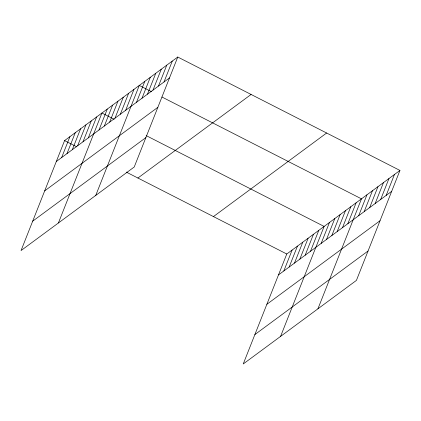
<?xml version="1.0" encoding="UTF-8"?>
<svg xmlns="http://www.w3.org/2000/svg" width="421" height="421" viewBox="0 0 421 421"><rect width="100%" height="100%" fill="white"/><g stroke="black" fill="none" stroke-linecap="round" stroke-linejoin="round"><path stroke-width="0.63" d="M177.767 57.03L64.587 140.598L21.05 250.563L134.231 166.995L177.767 57.03L399.95 170.437L356.413 280.402L243.233 363.97L286.769 254.005L399.95 170.437M61.645 157.565L69.923 136.657M66.981 153.623L75.259 132.72M72.317 149.681L80.595 128.779M77.653 145.745L85.931 124.842M82.99 141.803L91.268 120.901M88.326 137.862L96.604 116.959M58.398 222.983L101.935 113.023L114.159 119.259M98.998 129.984L107.271 109.081M104.334 126.047L112.607 105.139M109.671 122.106L117.943 101.203M115.001 118.164L123.279 97.262M120.338 114.228L128.615 93.325M125.674 110.286L133.952 89.384M95.751 195.407L139.288 85.442L151.507 91.683M136.509 102.287L144.782 81.385M142.003 98.23L150.281 77.327M147.503 94.172L155.781 73.265M153.002 90.11L161.275 69.207M158.496 86.052L166.774 65.15M163.995 81.995L172.273 61.092M283.828 270.971L292.106 250.069M289.164 267.03L297.442 246.127M294.5 263.088L302.778 242.186M299.836 259.152L308.114 238.249M305.172 255.21L313.445 234.308M310.509 251.274L318.781 230.366M280.581 336.39L324.117 226.43L146.161 135.594M321.176 243.391L329.454 222.488M326.512 239.454L334.79 218.552M331.848 235.513L340.126 214.61M337.184 231.571L345.462 210.668M342.52 227.635L350.798 206.732M347.857 223.693L356.134 202.79M317.929 308.814L361.471 198.854L161.98 97.03M358.692 215.694L366.965 194.791M364.186 211.637L372.464 190.734M369.685 207.579L377.958 186.677M375.179 203.517L383.457 182.614M380.679 199.459L388.957 178.557M386.178 195.402L394.451 174.499M56.309 161.501L169.495 77.932M44.673 190.892L157.854 107.323M32.685 221.172L145.866 137.604M137.909 178.025L251.09 94.457M213.447 216.583L326.628 133.015M278.492 274.908L391.672 191.339M266.856 304.299L380.037 220.73M254.868 334.579L368.049 251.011M64.587 140.598L76.806 146.834M126.268 172.084L286.769 254.005"/></g></svg>
